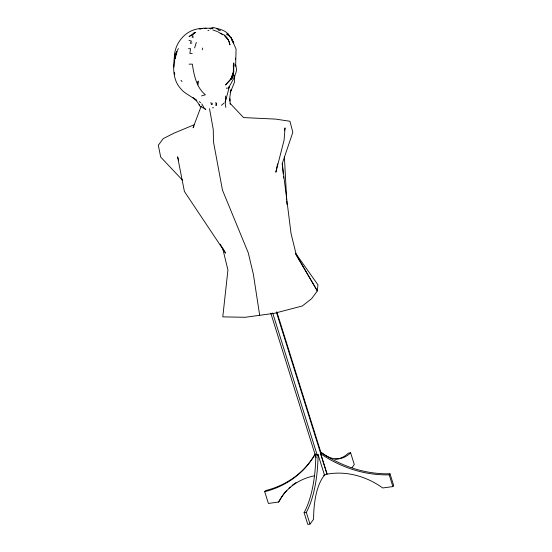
<?xml version="1.0" encoding="UTF-8"?>
<svg xmlns="http://www.w3.org/2000/svg" width="552" height="552" viewBox="0 0 552 552"><rect width="100%" height="100%" fill="white"/><g stroke="black" fill="none" stroke-linecap="round" stroke-linejoin="round"><path stroke-width="0.83" d="M229.88 100.981L229.88 96.731L230.908 89.838L230.274 92.598L234.358 82.538L234.717 75.389M212.168 104.576L212.196 103.065M233.234 72.823L233.786 62.921L233.724 71.463L232.578 77.88L233.296 73.347L233.13 75.362L230.784 79.378L225.464 84.96L229.936 80.04L233.13 75.362M174.542 59.526L174.701 57.111M173.977 67.089L174.177 63.991M174.328 61.665L174.432 60.113M225.471 102.203L225.754 98.042L225.423 101.395L229.232 87.23M202.301 49.783L202.418 48.059M235.407 59.713L235.538 58.153M233.241 66.357L233.372 64.832M174.48 63.314L174.729 60.879M174.894 59.25L177.544 49.997L178.482 48.604M216.584 103.245L216.108 105.632L215.894 102.341M277.594 163.875L275.862 172.238L284.073 140.18L285.046 127.912L284.528 130.417M198.644 81.04L197.844 84.87L197.519 81.53M194.628 47.934L196.326 42.359M283.183 173.804L282.244 163.585L292.822 132.321L289.952 121.261L275.752 119.115L243.549 117.576L230.115 103.369M226.679 88.672L227.038 87.72M201.245 106.053L193.069 127.781L193.966 126.553M229.301 86.402L228.107 88.617L233.655 78.674L236.166 71.967L236.546 69.517L235.676 64.191L236.07 49.093L230.853 37.343L227.672 33.769L229.453 36.439M314.55 475.762A68.186 57.511 36.4 0 0 278.594 502.044L268.403 503.438L264.725 491.708L265.512 490.638A105.929 89.348 36.4 0 0 315.385 453.889M278.594 502.044L279.381 500.981A68.186 57.511 36.4 0 1 286.75 490.438M320.533 453.64L321.319 452.578A105.929 89.348 36.4 0 0 389.995 473.782L393.673 485.518L392.886 486.581L382.695 487.975A68.186 57.511 36.4 0 0 326.97 474.182L320.533 453.64A105.929 89.348 36.4 0 0 389.208 474.844L392.886 486.581M310.003 524.096L313.598 519.232A68.186 27.683 82.2 0 1 324.528 475.168L318.09 454.627L315.861 454.931A105.929 43.001 82.2 0 1 304.097 512.663L307.774 524.4L310.003 524.096L306.325 512.359A105.929 43.001 82.2 0 0 318.09 454.627M352.059 467.599L354.301 464.556L350.623 452.819A105.929 43.001 82.2 0 1 320.477 451.874M389.208 474.844L389.995 473.782M223.898 103.217L221.455 105.301M231.64 79.198L232.337 78.149L232.157 76.486M194.083 33.713L188.998 36.577L195.732 32.402L192.945 33.279M194.187 124.766L174.397 132.984L163.233 138.593L158.327 145.245L160.68 157.065L182.436 180.097M323.555 475.362L327.108 473.995L276.462 312.377M199.231 28.952L203.371 28.228L213.01 28.221L209.967 28.456M201.57 95.91L205.385 94.765C196.457 87.637 193.924 74.948 192.344 64.149L189.115 64.149M210.519 28.456L213.562 27.6C219.703 29.159 227.21 30.36 229.908 37.025M200.231 28.939L202.398 28.531M191.896 43.049L190.337 43.332L191.406 41.041L188.97 40.455M200.452 28.559C184.948 29.539 173.245 44.567 174.404 59.699L174.805 54.717C173.052 65.826 172.348 79.253 180.283 88.168C185.658 95.51 196.208 96.952 199.589 105.874L205.792 109.4L204.647 108.647M350.623 452.819L348.395 453.123A105.929 43.001 82.2 0 1 334.878 459.174M304.097 512.663L306.325 512.359M204.13 28.421L206.165 28.221M212.479 107.84L213.569 107.75M210.553 28.959L210.988 28.925M188.446 48.742L190.537 48.659L189.874 53.447L192.206 53.516M207.883 30.512L208.918 30.588M218.199 29.96L220.448 30.698M212.789 29.974L217.474 31.574M193.2 37.488L192.041 37.081L193.179 36.273L192.303 35.645M216.543 28.683L218.847 29.67M218.137 31.975L222.773 34.769M220.717 33.161L222.132 34.017M192.731 97.345L196.802 100.278M223.477 34.348C226.817 36.908 229.411 40.613 229.97 44.864L228.459 40.006L225.14 36.232M199.306 101.575L200.576 102.741M226.327 33.955L227.534 35.128M224.257 35.307L227.031 38.274M181.022 80.33L182.001 81.565M295.548 253.189L317.931 284.811L317.338 290.932L311.618 298.68L302.303 305.994L274.234 313.315L245.122 317.296L222.78 316.869L227.928 270.004L222.732 248.621L220.207 244.143M295.72 254.065L317.338 290.932L296.314 254.941L291.063 233.641L282.244 163.585M223.001 248.635L225.547 253.113L184.416 191.482L177.578 156.802L178.634 160.059M201.846 103.907L204.054 107.84M276.807 311.763L321.285 453.682M272.653 312.929L317.386 455.669M270.804 313.156L316.054 457.539M199.231 104.563L199.417 105.19M210.885 102.52L211.506 104.687M209.505 108.634L213.258 129.52L213.465 141.781L222.484 190.164L248.269 252.823L253.375 274.323L259.681 315.309M225.844 107.474L225.023 101.809M225.492 96.062L225.727 97.621M230.281 104.314L229.735 98.822L229.798 100.367M283.417 176.357L283.569 178.061M235.18 64.77L235.276 66.206L235.235 64.605M284.383 156.561L286.654 199.258M286.75 200.969L286.93 204.385M289.007 488.14A68.186 57.511 36.4 0 1 290.2 487.043M292.063 485.456A68.186 57.511 36.4 0 1 296.017 482.565M315.013 454.227A105.929 89.348 36.4 0 1 264.725 491.708M175.853 53.944L174.784 58.705L176.55 51.557L175.853 53.944M233.724 71.463L230.784 79.378L233.724 71.463M231.302 38.005L230.853 37.343L233.793 43.173L231.302 38.005M233.448 42.442L232.116 40.441L233.448 42.442M174.749 74.182L174.301 72.581L174.729 74.161"/></g></svg>
